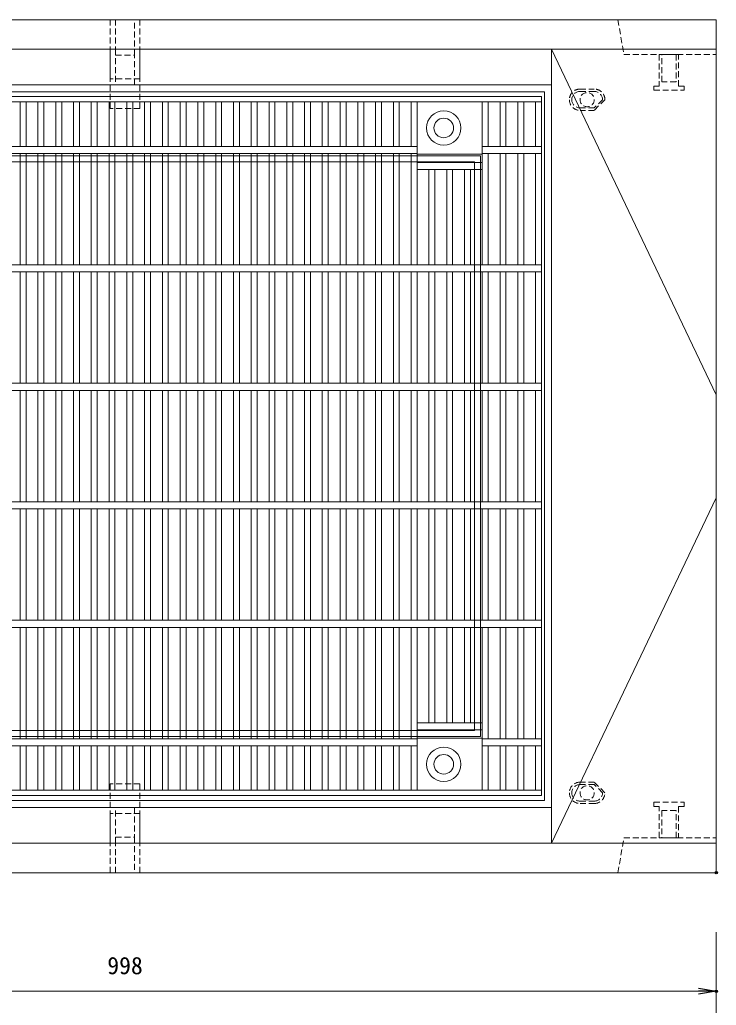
# Model space of a CAD drawing. Units: millimetres, scale not verified. Extents: x -1945 to 1945, y -1151 to 1689.
# Drawn here: x 265 to 852, y 376 to 1207 of the extents above; entities that cross this region are included whole.
import ezdxf
from ezdxf.enums import TextEntityAlignment as Align

# ---------------------------------------------------------------- set-up
doc = ezdxf.new("R2010")
doc.units = ezdxf.units.MM
doc.header["$LTSCALE"] = 10
doc.header["$PDMODE"] = 32
doc.header["$PDSIZE"] = 2
doc.linetypes.add('USER1', pattern=[0.75, 0.5, -0.25])
doc.layers.add('0-0_0', color=7, linetype='Continuous')
doc.layers.add('0-2_DEFPOINTS', color=7, linetype='Continuous')
for name, color, linetype, lineweight in [('0-3_KIJUN', 7, 'USER1', 18), ('0-5_SUNPO', 3, 'Continuous', 18), ('0-6_10-GR', 5, 'Continuous', 18)]:
    doc.layers.add(name, color=color, linetype=linetype, lineweight=lineweight)
doc.styles.add('ＭＳ ゴシック', font='')
doc.styles.get('ＭＳ ゴシック').set_extended_font_data('MS Gothic')

# ---------------------------------------------------------------- blocks, each defined once
blk = doc.blocks.new('_OPEN')
at = {"layer": '0-0_0'}
blk.add_line((0, 0), (-1, 0), dxfattribs=at)
blk.add_lwpolyline([(-1, 0.1667), (0, 0), (-1, -0.1667)], dxfattribs=at)
blk = doc.blocks.new('D22')
at = {"layer": '0-2_DEFPOINTS'}
blk.add_point((2797.48, 1807.39), dxfattribs=at)
at = {"layer": '0-5_SUNPO'}
for p, q in [((1814.48, 1807.39), (2782.48, 1807.39)), ((2797.48, 1707.39), (2797.48, 1807.39))]:
    blk.add_line(p, q, dxfattribs=at)
at = {"layer": '0-5_SUNPO', "xscale": 15, "yscale": 15}
blk.add_blockref('_OPEN', (2797.48, 1807.39), dxfattribs=at)
at = {"layer": '0-5_SUNPO', "color": 7, "style": 'ＭＳ ゴシック'}
blk.add_text('998', height=14.66, dxfattribs=at).set_placement((2283.48, 1817.39), align=Align.BOTTOM_LEFT)
blk = doc.blocks.new('D29')
at = {"layer": '0-2_DEFPOINTS'}
for p in [(2797.48, 1907.39), (2797.48, 1807.39)]:
    blk.add_point(p, dxfattribs=at)
at = {"layer": '0-5_SUNPO'}
for p, q in [((2797.48, 1857.39), (2797.48, 1807.39)), ((1814.48, 1807.39), (2782.48, 1807.39))]:
    blk.add_line(p, q, dxfattribs=at)
at = {"layer": '0-5_SUNPO', "xscale": 15, "yscale": 15}
blk.add_blockref('_OPEN', (2797.48, 1807.39), dxfattribs=at)
at = {"layer": '0-5_SUNPO', "color": 7, "style": 'ＭＳ ゴシック'}
blk.add_text('998', height=14.66, dxfattribs=at).set_placement((2283.48, 1817.39), align=Align.BOTTOM_LEFT)
blk = doc.blocks.new('M16_insert_dan')
at = {"layer": '0-3_KIJUN', "color": 3}
for points in [[(0, -12.5), (-50, -12.5), (-50, 12.5), (0, 12.5)], [(0, 8), (-30, 8), (-30, -8), (0, -8)]]:
    blk.add_lwpolyline(points, close=True, dxfattribs=at)
blk = doc.blocks.new('A$C112564F7')
at = {"layer": '0-6_10-GR'}
for p, q in [((0, 590), (695, 590)), ((0, 590), (695, 590)), ((0, 585.5), (695, 585.5)), ((255, 548), (255, 585.5)), ((260, 548), (260, 585.5)), ((270, 548), (270, 585.5)), ((275, 548), (275, 585.5)), ((285, 548), (285, 585.5)), ((290, 548), (290, 585.5)), ((300, 548), (300, 585.5)), ((305, 548), (305, 585.5)), ((315, 548), (315, 585.5)), ((320, 548), (320, 585.5)), ((330, 548), (330, 585.5)), ((335, 548), (335, 585.5)), ((345, 548), (345, 585.5)), ((350, 548), (350, 585.5)), ((360, 548), (360, 585.5)), ((365, 548), (365, 585.5)), ((375, 548), (375, 585.5)), ((380, 548), (380, 585.5)), ((390, 548), (390, 585.5)), ((395, 548), (395, 585.5)), ((405, 548), (405, 585.5)), ((410, 548), (410, 585.5)), ((420, 548), (420, 585.5)), ((425, 548), (425, 585.5)), ((435, 548), (435, 585.5)), ((440, 548), (440, 585.5)), ((450, 548), (450, 585.5)), ((455, 548), (455, 585.5)), ((465, 548), (465, 585.5)), ((470, 548), (470, 585.5)), ((480, 548), (480, 585.5)), ((485, 548), (485, 585.5)), ((495, 548), (495, 585.5)), ((500, 548), (500, 585.5)), ((510, 548), (510, 585.5)), ((515, 548), (515, 585.5)), ((525, 548), (525, 585.5)), ((530, 548), (530, 585.5)), ((540, 548), (540, 585.5)), ((545, 548), (545, 585.5)), ((555, 548), (555, 585.5)), ((560, 548), (560, 585.5)), ((570, 548), (570, 585.5)), ((575, 548), (575, 585.5)), ((585, 548), (585, 585.5)), ((590, 548), (590, 585.5)), ((590, 585.5), (590, 534.5)), ((645, 548), (645, 585.5)), ((645, 534.5), (645, 585.5)), ((650, 548), (650, 585.5)), ((660, 548), (660, 585.5)), ((665, 548), (665, 585.5)), ((675, 548), (675, 585.5)), ((680, 548), (680, 585.5)), ((690, 548), (690, 585.5)), ((695, 585.5), (695, 590)), ((695, 0), (695, 590)), ((695, 548), (695, 585.5)), ((105, 548), (590, 548)), ((105, 542), (590, 542)), ((255, 448), (255, 542)), ((260, 448), (260, 542)), ((270, 448), (270, 542)), ((275, 448), (275, 542)), ((285, 448), (285, 542)), ((290, 448), (290, 542)), ((300, 448), (300, 542)), ((305, 448), (305, 542)), ((315, 448), (315, 542)), ((320, 448), (320, 542)), ((330, 448), (330, 542)), ((335, 448), (335, 542)), ((345, 448), (345, 542)), ((350, 448), (350, 542)), ((360, 448), (360, 542)), ((365, 448), (365, 542)), ((375, 448), (375, 542)), ((380, 448), (380, 542)), ((390, 448), (390, 542)), ((395, 448), (395, 542)), ((405, 448), (405, 542)), ((410, 448), (410, 542)), ((420, 448), (420, 542)), ((425, 448), (425, 542)), ((435, 448), (435, 542)), ((440, 448), (440, 542)), ((450, 448), (450, 542)), ((455, 448), (455, 542)), ((465, 448), (465, 542)), ((470, 448), (470, 542)), ((480, 448), (480, 542)), ((485, 448), (485, 542)), ((495, 448), (495, 542)), ((500, 448), (500, 542)), ((510, 448), (510, 542)), ((515, 448), (515, 542)), ((525, 448), (525, 542)), ((530, 448), (530, 542)), ((540, 448), (540, 542)), ((545, 448), (545, 542)), ((555, 448), (555, 542)), ((560, 448), (560, 542)), ((570, 448), (570, 542)), ((575, 448), (575, 542)), ((585, 448), (585, 542)), ((590, 542), (590, 548)), ((590, 448), (590, 542)), ((590, 541.5), (645, 541.5)), ((645, 548), (695, 548)), ((645, 542), (645, 548)), ((645, 542), (695, 542)), ((645, 448), (645, 542)), ((650, 448), (650, 542)), ((660, 448), (660, 542)), ((665, 448), (665, 542)), ((675, 448), (675, 542)), ((680, 448), (680, 542)), ((690, 448), (690, 542)), ((695, 542), (695, 548)), ((695, 448), (695, 542)), ((590, 534.5), (645, 534.5)), ((590, 528.5), (590, 534.5)), ((590, 534.5), (645, 534.5)), ((645, 528.5), (645, 534.5)), ((590, 528.5), (645, 528.5)), ((600, 448), (600, 528.5)), ((605, 448), (605, 528.5)), ((615, 448), (615, 528.5)), ((620, 448), (620, 528.5)), ((630, 448), (630, 528.5)), ((635, 448), (635, 528.5)), ((0, 448), (695, 448)), ((0, 442), (695, 442)), ((255, 348), (255, 442)), ((260, 348), (260, 442)), ((270, 348), (270, 442)), ((275, 348), (275, 442)), ((285, 348), (285, 442)), ((290, 348), (290, 442)), ((300, 348), (300, 442)), ((305, 348), (305, 442)), ((315, 348), (315, 442)), ((320, 348), (320, 442)), ((330, 348), (330, 442)), ((335, 348), (335, 442)), ((345, 348), (345, 442)), ((350, 348), (350, 442)), ((360, 348), (360, 442)), ((365, 348), (365, 442)), ((375, 348), (375, 442)), ((380, 348), (380, 442)), ((390, 348), (390, 442)), ((395, 348), (395, 442)), ((405, 348), (405, 442)), ((410, 348), (410, 442)), ((420, 348), (420, 442)), ((425, 348), (425, 442)), ((435, 348), (435, 442)), ((440, 348), (440, 442)), ((450, 348), (450, 442)), ((455, 348), (455, 442)), ((465, 348), (465, 442)), ((470, 348), (470, 442)), ((480, 348), (480, 442)), ((485, 348), (485, 442)), ((495, 348), (495, 442)), ((500, 348), (500, 442)), ((510, 348), (510, 442)), ((515, 348), (515, 442)), ((525, 348), (525, 442)), ((530, 348), (530, 442)), ((540, 348), (540, 442)), ((545, 348), (545, 442)), ((555, 348), (555, 442)), ((560, 348), (560, 442)), ((570, 348), (570, 442)), ((575, 348), (575, 442)), ((585, 348), (585, 442)), ((590, 348), (590, 442)), ((600, 348), (600, 442)), ((605, 348), (605, 442)), ((615, 348), (615, 442)), ((620, 348), (620, 442)), ((630, 348), (630, 442)), ((635, 348), (635, 442)), ((645, 348), (645, 442)), ((650, 348), (650, 442)), ((660, 348), (660, 442)), ((665, 348), (665, 442)), ((675, 348), (675, 442)), ((680, 348), (680, 442)), ((690, 348), (690, 442)), ((695, 442), (695, 448)), ((695, 348), (695, 442)), ((0, 348), (695, 348)), ((255, 248), (255, 342)), ((260, 248), (260, 342)), ((270, 248), (270, 342)), ((275, 248), (275, 342)), ((285, 248), (285, 342)), ((290, 248), (290, 342)), ((300, 248), (300, 342)), ((305, 248), (305, 342)), ((315, 248), (315, 342)), ((320, 248), (320, 342)), ((330, 248), (330, 342)), ((335, 248), (335, 342)), ((345, 248), (345, 342)), ((350, 248), (350, 342)), ((360, 248), (360, 342)), ((365, 248), (365, 342)), ((375, 248), (375, 342)), ((380, 248), (380, 342)), ((390, 248), (390, 342)), ((395, 248), (395, 342)), ((405, 248), (405, 342)), ((410, 248), (410, 342)), ((420, 248), (420, 342)), ((425, 248), (425, 342)), ((435, 248), (435, 342)), ((440, 248), (440, 342)), ((450, 248), (450, 342)), ((455, 248), (455, 342)), ((465, 248), (465, 342)), ((470, 248), (470, 342)), ((480, 248), (480, 342)), ((485, 248), (485, 342)), ((495, 248), (495, 342)), ((500, 248), (500, 342)), ((510, 248), (510, 342)), ((515, 248), (515, 342)), ((525, 248), (525, 342)), ((530, 248), (530, 342)), ((540, 248), (540, 342)), ((545, 248), (545, 342)), ((555, 248), (555, 342)), ((560, 248), (560, 342)), ((570, 248), (570, 342)), ((575, 248), (575, 342)), ((585, 248), (585, 342)), ((590, 248), (590, 342)), ((600, 248), (600, 342)), ((605, 248), (605, 342)), ((615, 248), (615, 342)), ((620, 248), (620, 342)), ((630, 248), (630, 342)), ((635, 248), (635, 342)), ((645, 248), (645, 342)), ((650, 248), (650, 342)), ((660, 248), (660, 342)), ((665, 248), (665, 342)), ((675, 248), (675, 342)), ((680, 248), (680, 342)), ((690, 248), (690, 342)), ((695, 248), (695, 342)), ((0, 248), (695, 248)), ((255, 148), (255, 242)), ((260, 148), (260, 242)), ((270, 148), (270, 242)), ((275, 148), (275, 242)), ((285, 148), (285, 242)), ((290, 148), (290, 242)), ((300, 148), (300, 242)), ((305, 148), (305, 242)), ((315, 148), (315, 242)), ((320, 148), (320, 242)), ((330, 148), (330, 242)), ((335, 148), (335, 242)), ((345, 148), (345, 242)), ((350, 148), (350, 242)), ((360, 148), (360, 242)), ((365, 148), (365, 242)), ((375, 148), (375, 242)), ((380, 148), (380, 242)), ((390, 148), (390, 242)), ((395, 148), (395, 242)), ((405, 148), (405, 242)), ((410, 148), (410, 242)), ((420, 148), (420, 242)), ((425, 148), (425, 242)), ((435, 148), (435, 242)), ((440, 148), (440, 242)), ((450, 148), (450, 242)), ((455, 148), (455, 242)), ((465, 148), (465, 242)), ((470, 148), (470, 242)), ((480, 148), (480, 242)), ((485, 148), (485, 242)), ((495, 148), (495, 242)), ((500, 148), (500, 242)), ((510, 148), (510, 242)), ((515, 148), (515, 242)), ((525, 148), (525, 242)), ((530, 148), (530, 242)), ((540, 148), (540, 242)), ((545, 148), (545, 242)), ((555, 148), (555, 242)), ((560, 148), (560, 242)), ((570, 148), (570, 242)), ((575, 148), (575, 242)), ((585, 148), (585, 242)), ((590, 148), (590, 242)), ((600, 148), (600, 242)), ((605, 148), (605, 242)), ((615, 148), (615, 242)), ((620, 148), (620, 242)), ((630, 148), (630, 242)), ((635, 148), (635, 242)), ((645, 148), (645, 242)), ((650, 148), (650, 242)), ((660, 148), (660, 242)), ((665, 148), (665, 242)), ((675, 148), (675, 242)), ((680, 148), (680, 242)), ((690, 148), (690, 242)), ((695, 148), (695, 242)), ((0, 148), (695, 148)), ((0, 142), (695, 142)), ((255, 48), (255, 142)), ((260, 48), (260, 142)), ((270, 48), (270, 142)), ((275, 48), (275, 142)), ((285, 48), (285, 142)), ((290, 48), (290, 142)), ((300, 48), (300, 142)), ((305, 48), (305, 142)), ((315, 48), (315, 142)), ((320, 48), (320, 142)), ((330, 48), (330, 142)), ((335, 48), (335, 142)), ((345, 48), (345, 142)), ((350, 48), (350, 142)), ((360, 48), (360, 142)), ((365, 48), (365, 142)), ((375, 48), (375, 142)), ((380, 48), (380, 142)), ((390, 48), (390, 142)), ((395, 48), (395, 142)), ((405, 48), (405, 142)), ((410, 48), (410, 142)), ((420, 48), (420, 142)), ((425, 48), (425, 142)), ((435, 48), (435, 142)), ((440, 48), (440, 142)), ((450, 48), (450, 142)), ((455, 48), (455, 142)), ((465, 48), (465, 142)), ((470, 48), (470, 142)), ((480, 48), (480, 142)), ((485, 48), (485, 142)), ((495, 48), (495, 142)), ((500, 48), (500, 142)), ((510, 48), (510, 142)), ((515, 48), (515, 142)), ((525, 48), (525, 142)), ((530, 48), (530, 142)), ((540, 48), (540, 142)), ((545, 48), (545, 142)), ((555, 48), (555, 142)), ((560, 48), (560, 142)), ((570, 48), (570, 142)), ((575, 48), (575, 142)), ((585, 48), (585, 142)), ((590, 48), (590, 142)), ((600, 61.5), (600, 142)), ((605, 61.5), (605, 142)), ((615, 61.5), (615, 142)), ((620, 61.5), (620, 142)), ((630, 61.5), (630, 142)), ((635, 61.5), (635, 142)), ((645, 48), (645, 142)), ((650, 48), (650, 142)), ((660, 48), (660, 142)), ((665, 48), (665, 142)), ((675, 48), (675, 142)), ((680, 48), (680, 142)), ((690, 48), (690, 142)), ((695, 142), (695, 148)), ((695, 48), (695, 142)), ((590, 61.5), (645, 61.5)), ((590, 55.5), (590, 61.5)), ((645, 55.5), (645, 61.5)), ((590, 55.5), (645, 55.5)), ((590, 55.5), (645, 55.5)), ((590, 4.5), (590, 55.5)), ((645, 55.5), (645, 4.5)), ((105, 48), (590, 48)), ((105, 42), (590, 42)), ((255, 4.5), (255, 42)), ((260, 4.5), (260, 42)), ((270, 4.5), (270, 42)), ((275, 4.5), (275, 42)), ((285, 4.5), (285, 42)), ((290, 4.5), (290, 42)), ((300, 4.5), (300, 42)), ((305, 4.5), (305, 42)), ((315, 4.5), (315, 42)), ((320, 4.5), (320, 42)), ((330, 4.5), (330, 42)), ((335, 4.5), (335, 42)), ((345, 4.5), (345, 42)), ((350, 4.5), (350, 42)), ((360, 4.5), (360, 42)), ((365, 4.5), (365, 42)), ((375, 4.5), (375, 42)), ((380, 4.5), (380, 42)), ((390, 4.5), (390, 42)), ((395, 4.5), (395, 42)), ((405, 4.5), (405, 42)), ((410, 4.5), (410, 42)), ((420, 4.5), (420, 42)), ((425, 4.5), (425, 42)), ((435, 4.5), (435, 42)), ((440, 4.5), (440, 42)), ((450, 4.5), (450, 42)), ((455, 4.5), (455, 42)), ((465, 4.5), (465, 42)), ((470, 4.5), (470, 42)), ((480, 4.5), (480, 42)), ((485, 4.5), (485, 42)), ((495, 4.5), (495, 42)), ((500, 4.5), (500, 42)), ((510, 4.5), (510, 42)), ((515, 4.5), (515, 42)), ((525, 4.5), (525, 42)), ((530, 4.5), (530, 42)), ((540, 4.5), (540, 42)), ((545, 4.5), (545, 42)), ((555, 4.5), (555, 42)), ((560, 4.5), (560, 42)), ((570, 4.5), (570, 42)), ((575, 4.5), (575, 42)), ((585, 4.5), (585, 42)), ((590, 48.5), (645, 48.5)), ((590, 42), (590, 48)), ((590, 4.5), (590, 42)), ((645, 48), (695, 48)), ((645, 42), (645, 48)), ((645, 42), (695, 42)), ((645, 4.5), (645, 42)), ((650, 4.5), (650, 42)), ((660, 4.5), (660, 42)), ((665, 4.5), (665, 42)), ((675, 4.5), (675, 42)), ((680, 4.5), (680, 42)), ((690, 4.5), (690, 42)), ((695, 42), (695, 48)), ((695, 4.5), (695, 42)), ((0, 4.5), (695, 4.5)), ((0, 0), (695, 0)), ((0, 0), (695, 0)), ((695, 0), (695, 4.5))]:
    blk.add_line(p, q, dxfattribs=at)
for points in [[(0, 342), (695, 342), (695, 348)], [(0, 242), (695, 242), (695, 248)]]:
    blk.add_lwpolyline(points, dxfattribs=at)
for centre, radius in [((612.5, 563.5), 14.5), ((612.5, 563.5), 8.25), ((612.5, 26.5), 14.5), ((612.5, 26.5), 8.25)]:
    blk.add_circle(centre, radius, dxfattribs=at)

msp = doc.modelspace()

# ---------------------------------------------------------------- linework, layer by layer
at = {"layer": '0-3_KIJUN'}
for p, q in [((737.48, 1148.89), (749.48, 1148.89)), ((737.48, 1146.89), (749.48, 1146.89)), ((758.48, 1139.89), (749.48, 1130.89)), ((756.48, 1139.89), (749.48, 1132.89)), ((749.48, 1132.89), (737.48, 1132.89)), ((749.48, 1130.89), (737.48, 1130.89)), ((749.48, 563.89), (737.48, 563.89)), ((749.48, 561.89), (737.48, 561.89)), ((758.48, 554.89), (749.48, 563.89)), ((756.48, 554.89), (749.48, 561.89)), ((737.48, 547.89), (749.48, 547.89)), ((737.48, 545.89), (749.48, 545.89))]:
    msp.add_line(p, q, dxfattribs=at)
at = {"layer": '0-3_KIJUN', "linetype": 'Continuous'}
for points in [[(-145.52, 487.39), (852.48, 487.39), (852.48, 1207.39), (-145.52, 1207.39)], [(-145.52, 1182.39), (852.48, 1182.39), (852.48, 512.39), (-145.52, 512.39)], [(-6.52, 1152.39), (713.48, 1152.39), (713.48, 542.39), (-6.52, 542.39)], [(-0.52, 1146.39), (707.48, 1146.39), (707.48, 548.39), (-0.52, 548.39)], [(53.48, 1092.39), (653.48, 1092.39), (653.48, 602.39), (53.48, 602.39)], [(58.48, 1087.39), (648.48, 1087.39), (648.48, 607.39), (58.48, 607.39)]]:
    msp.add_lwpolyline(points, close=True, dxfattribs=at)
at = {"layer": '0-3_KIJUN'}
for points in [[(769.48, 1207.39), (774.48, 1177.89), (852.48, 1177.89), (852.48, 1207.39)], [(820.7, 1177.89), (804.25, 1177.89), (804.25, 1151.39), (799.73, 1151.39), (799.73, 1147.89), (825.23, 1147.89), (825.23, 1151.39), (820.7, 1151.39)], [(806.48, 1177.89), (818.48, 1177.89), (818.48, 1154.89), (806.48, 1154.89)], [(820.7, 516.89), (804.25, 516.89), (804.25, 543.39), (799.73, 543.39), (799.73, 546.89), (825.23, 546.89), (825.23, 543.39), (820.7, 543.39)], [(806.48, 516.89), (818.48, 516.89), (818.48, 539.89), (806.48, 539.89)], [(769.48, 487.39), (774.48, 516.89), (852.48, 516.89), (852.48, 487.39)]]:
    msp.add_lwpolyline(points, close=True, dxfattribs=at)
at = {"layer": '0-3_KIJUN', "color": 3, "linetype": 'Continuous'}
msp.add_lwpolyline([(713.48, 1152.39), (713.48, 1182.39), (852.48, 890.89), (852.48, 803.89), (713.48, 512.39), (713.48, 542.39)], dxfattribs=at)
at = {"layer": '0-3_KIJUN'}
for centre in [(743.48, 1139.89), (743.48, 554.89)]:
    msp.add_circle(centre, 6, dxfattribs=at)
for centre, radius, start, end in [((737.48, 1139.89), 9, 90, 180), ((749.48, 1139.89), 9, 360, 90), ((737.48, 1139.89), 9, 180, 270), ((737.48, 1139.89), 7, 90, 180), ((737.48, 1139.89), 7, 180, 270), ((749.48, 1139.89), 7, 360, 90), ((737.48, 554.89), 9, 90, 180), ((737.48, 554.89), 7, 90, 180), ((737.48, 554.89), 9, 180, 270), ((737.48, 554.89), 7, 180, 270), ((749.48, 554.89), 9, 270, 360), ((749.48, 554.89), 7, 270, 360)]:
    msp.add_arc(centre, radius, start, end, dxfattribs=at)

# ---------------------------------------------------------------- block references
at = {"layer": '0-3_KIJUN', "rotation": 90}
for p in [(353.48, 1207.39), (353.48, 1182.39)]:
    msp.add_blockref('M16_insert_dan', p, dxfattribs=at)
at = {"layer": '0-3_KIJUN', "xscale": -1, "rotation": 90}
for p in [(353.48, 512.39), (353.48, 487.39)]:
    msp.add_blockref('M16_insert_dan', p, dxfattribs=at)
at = {"layer": '0-5_SUNPO'}
for name in ['D29', 'D22']:
    msp.add_blockref(name, (-1945, -1420), dxfattribs=at)
at = {"layer": '0-6_10-GR'}
msp.add_blockref('A$C112564F7', (9.95, 552.51), dxfattribs=at)

doc.saveas('drawing.dxf')
